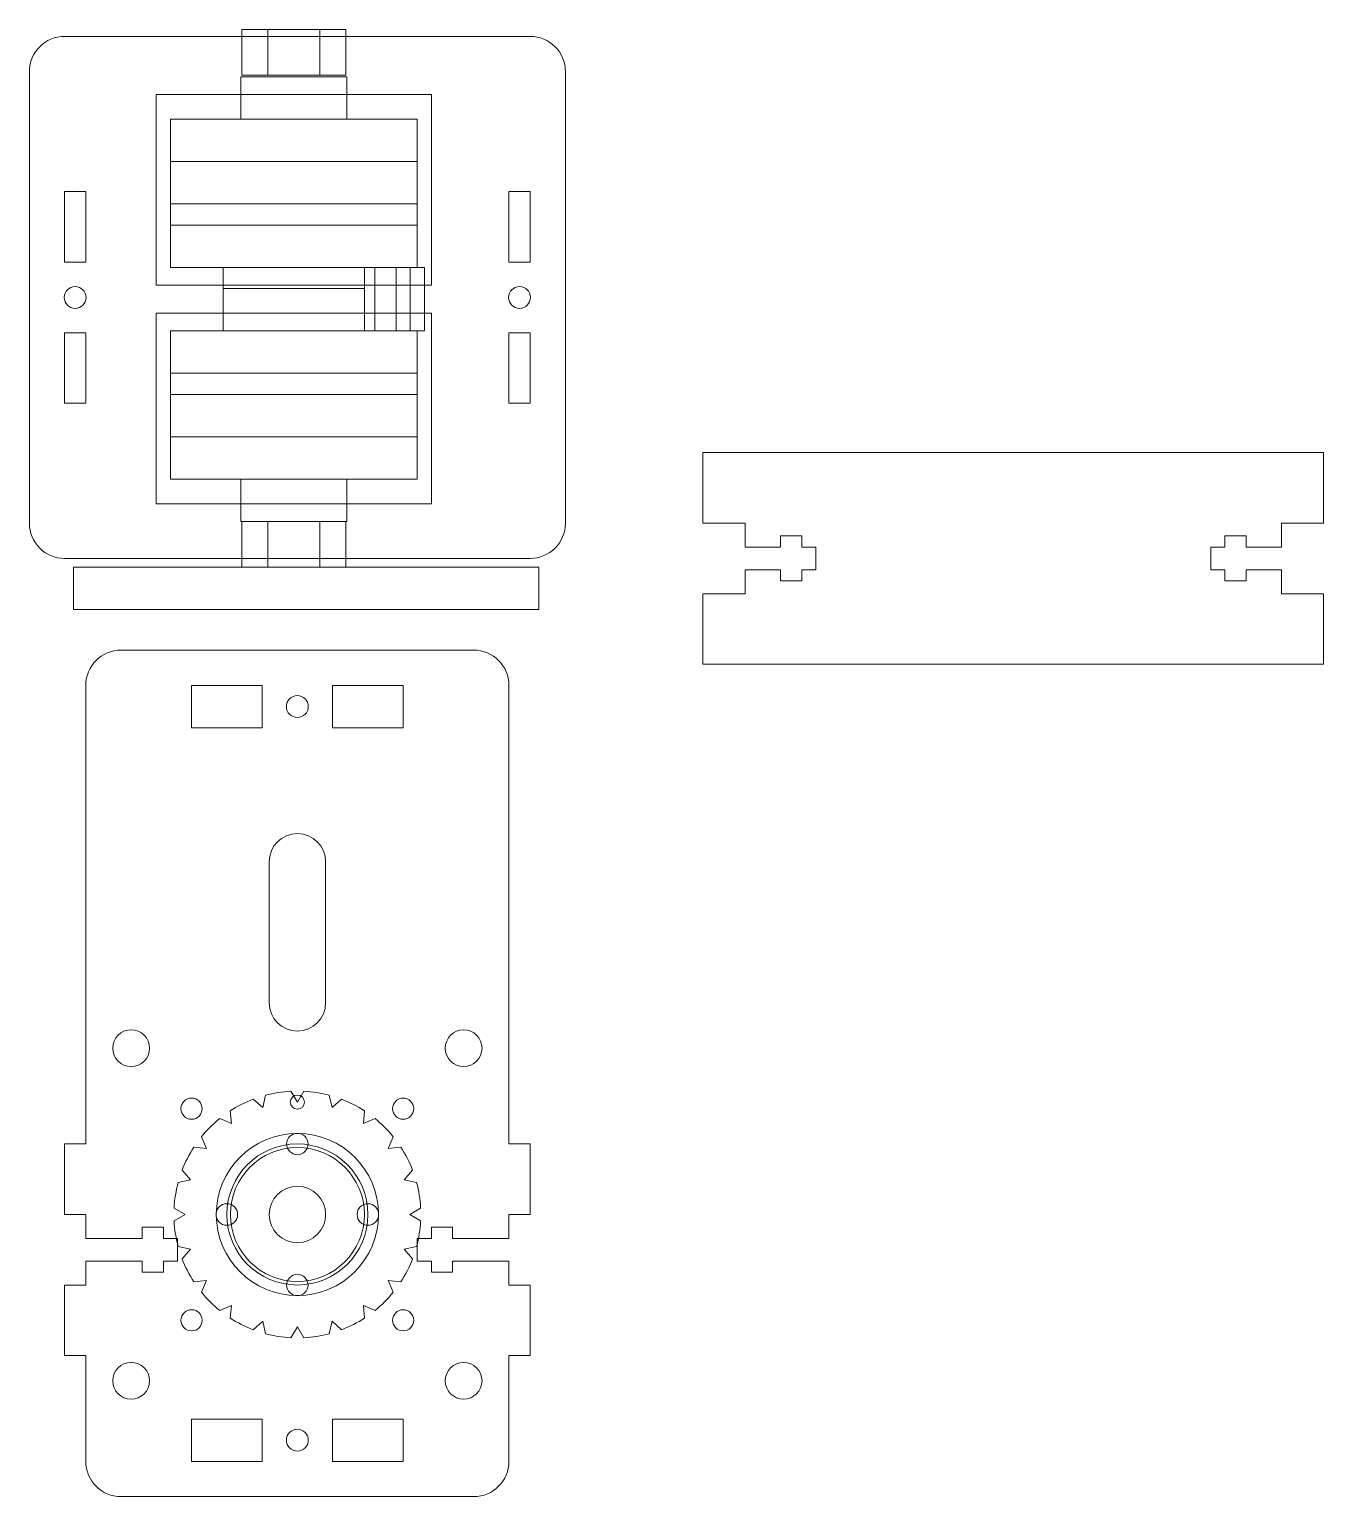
# Model space of a CAD drawing. Header units: centimetres. Extents: x -121 to 177, y -44 to 114.
# Drawn here: x 114.1 to 132.45, y 50.15 to 70.95 of the extents above; entities that cross this region are included whole.
import ezdxf

# ---------------------------------------------------------------- set-up
doc = ezdxf.new("R2010")
doc.units = ezdxf.units.CM
doc.header["$MEASUREMENT"] = 0
doc.layers.add('Layer 1', color=7, linetype='Continuous')

msp = doc.modelspace()

# ---------------------------------------------------------------- linework, layer by layer
at = {"layer": 'Layer 1', "color": 253, "lineweight": 18}
for points in [[(117.111, 70.3), (118.589, 70.3), (118.589, 70.95), (117.111, 70.95), (117.111, 70.3)], [(117.4805, 70.3), (118.2195, 70.3), (118.2195, 70.95), (117.4805, 70.95), (117.4805, 70.3)], [(117.111, 63.325), (118.589, 63.325), (118.589, 63.975), (117.111, 63.975), (117.111, 63.325)], [(117.4805, 63.325), (118.2195, 63.325), (118.2195, 63.975), (117.4805, 63.975), (117.4805, 63.325)]]:
    msp.add_lwpolyline(points, close=True, dxfattribs=at)
at = {"layer": 'Layer 1', "color": 1, "lineweight": 18}
for centre in [(115.543, 56.507), (120.257, 56.507), (115.543, 51.793), (120.257, 51.793)]:
    msp.add_ellipse(centre, major_axis=(0, 0.2605), ratio=1, dxfattribs=at)
at = {"layer": 'Layer 1', "lineweight": 20}
msp.add_ellipse((117.9, 55.74235), major_axis=(0, 0.1), ratio=1, dxfattribs=at)
at = {"layer": 'Layer 1', "color": 202, "lineweight": 20}
for centre, major_axis in [((117.9, 55.15), (0, 0.1525)), ((117.9, 54.15), (0, 0.4)), ((116.9, 54.15), (0, 0.1525)), ((118.9, 54.15), (0, 0.1525)), ((117.9, 53.15), (0, 0.1525))]:
    msp.add_ellipse(centre, major_axis=major_axis, ratio=1, dxfattribs=at)
at = {"layer": 'Layer 1', "lineweight": 18}
msp.add_open_spline([(114.1, 70.35), (114.1, 70.62609), (114.32391, 70.85), (114.6, 70.85), (114.6, 70.85), (114.6, 70.85), (121.2, 70.85), (121.2, 70.85), (121.2, 70.85), (121.47609, 70.85), (121.7, 70.62609), (121.7, 70.35), (121.7, 70.35), (121.7, 70.35), (121.7, 63.95), (121.7, 63.95), (121.7, 63.95), (121.7, 63.67391), (121.47609, 63.45), (121.2, 63.45), (121.2, 63.45), (121.2, 63.45), (114.6, 63.45), (114.6, 63.45), (114.6, 63.45), (114.32391, 63.45), (114.1, 63.67391), (114.1, 63.95), (114.1, 63.95), (114.1, 63.95), (114.1, 70.35), (114.1, 70.35)], degree=3, knots=[0, 0, 0, 0, 0.125, 0.125, 0.125, 0.125, 0.25, 0.25, 0.25, 0.25, 0.375, 0.375, 0.375, 0.375, 0.5, 0.5, 0.5, 0.5, 0.625, 0.625, 0.625, 0.625, 0.75, 0.75, 0.75, 0.75, 0.875, 0.875, 0.875, 0.875, 1, 1, 1, 1], dxfattribs=at)
at = {"layer": 'Layer 1', "color": 140, "lineweight": 20}
for points in [[(118.6, 70.275), (118.6, 70.275), (118.6, 69.675), (118.6, 69.675), (118.6, 69.675), (118.6, 69.675), (117.1, 69.675), (117.1, 69.675), (117.1, 69.675), (117.1, 69.675), (117.1, 70.275), (117.1, 70.275), (117.1, 70.275), (117.1, 70.275), (118.6, 70.275), (118.6, 70.275)], [(119.6, 69.075), (119.6, 69.075), (119.6, 69.675), (119.6, 69.675), (119.6, 69.675), (119.6, 69.675), (116.1, 69.675), (116.1, 69.675), (116.1, 69.675), (116.1, 69.675), (116.1, 69.075), (116.1, 69.075), (116.1, 69.075), (116.1, 69.075), (119.6, 69.075), (119.6, 69.075)], [(119.6, 68.475), (119.6, 68.475), (119.6, 69.075), (119.6, 69.075), (119.6, 69.075), (119.6, 69.075), (116.1, 69.075), (116.1, 69.075), (116.1, 69.075), (116.1, 69.075), (116.1, 68.475), (116.1, 68.475), (116.1, 68.475), (116.1, 68.475), (119.6, 68.475), (119.6, 68.475)], [(119.6, 68.175), (119.6, 68.175), (119.6, 68.475), (119.6, 68.475), (119.6, 68.475), (119.6, 68.475), (116.1, 68.475), (116.1, 68.475), (116.1, 68.475), (116.1, 68.475), (116.1, 68.175), (116.1, 68.175), (116.1, 68.175), (116.1, 68.175), (119.6, 68.175), (119.6, 68.175)], [(119.6, 67.575), (119.6, 67.575), (119.6, 68.175), (119.6, 68.175), (119.6, 68.175), (119.6, 68.175), (116.1, 68.175), (116.1, 68.175), (116.1, 68.175), (116.1, 68.175), (116.1, 67.575), (116.1, 67.575), (116.1, 67.575), (116.1, 67.575), (119.6, 67.575), (119.6, 67.575)], [(118.85, 67.575), (118.85, 67.575), (118.85, 67.275), (118.85, 67.275), (118.85, 67.275), (118.85, 67.275), (116.85, 67.275), (116.85, 67.275), (116.85, 67.275), (116.85, 67.275), (116.85, 67.575), (116.85, 67.575), (116.85, 67.575), (116.85, 67.575), (118.85, 67.575), (118.85, 67.575)], [(118.85, 67.275), (118.85, 67.275), (118.85, 66.675), (118.85, 66.675), (118.85, 66.675), (118.85, 66.675), (116.85, 66.675), (116.85, 66.675), (116.85, 66.675), (116.85, 66.675), (116.85, 67.275), (116.85, 67.275), (116.85, 67.275), (116.85, 67.275), (118.85, 67.275), (118.85, 67.275)], [(119.6, 66.675), (119.6, 66.675), (119.6, 66.075), (119.6, 66.075), (119.6, 66.075), (119.6, 66.075), (116.1, 66.075), (116.1, 66.075), (116.1, 66.075), (116.1, 66.075), (116.1, 66.675), (116.1, 66.675), (116.1, 66.675), (116.1, 66.675), (119.6, 66.675), (119.6, 66.675)], [(119.6, 66.075), (119.6, 66.075), (119.6, 65.775), (119.6, 65.775), (119.6, 65.775), (119.6, 65.775), (116.1, 65.775), (116.1, 65.775), (116.1, 65.775), (116.1, 65.775), (116.1, 66.075), (116.1, 66.075), (116.1, 66.075), (116.1, 66.075), (119.6, 66.075), (119.6, 66.075)], [(119.6, 65.775), (119.6, 65.775), (119.6, 65.175), (119.6, 65.175), (119.6, 65.175), (119.6, 65.175), (116.1, 65.175), (116.1, 65.175), (116.1, 65.175), (116.1, 65.175), (116.1, 65.775), (116.1, 65.775), (116.1, 65.775), (116.1, 65.775), (119.6, 65.775), (119.6, 65.775)], [(119.6, 65.175), (119.6, 65.175), (119.6, 64.575), (119.6, 64.575), (119.6, 64.575), (119.6, 64.575), (116.1, 64.575), (116.1, 64.575), (116.1, 64.575), (116.1, 64.575), (116.1, 65.175), (116.1, 65.175), (116.1, 65.175), (116.1, 65.175), (119.6, 65.175), (119.6, 65.175)], [(118.6, 64.575), (118.6, 64.575), (118.6, 63.975), (118.6, 63.975), (118.6, 63.975), (118.6, 63.975), (117.1, 63.975), (117.1, 63.975), (117.1, 63.975), (117.1, 63.975), (117.1, 64.575), (117.1, 64.575), (117.1, 64.575), (117.1, 64.575), (118.6, 64.575), (118.6, 64.575)]]:
    msp.add_open_spline(points, degree=3, knots=[0, 0, 0, 0, 0.25, 0.25, 0.25, 0.25, 0.5, 0.5, 0.5, 0.5, 0.75, 0.75, 0.75, 0.75, 1, 1, 1, 1], dxfattribs=at)
at = {"layer": 'Layer 1', "lineweight": 20}
for points in [[(115.9, 67.325), (115.9, 67.325), (119.8, 67.325), (119.8, 67.325), (119.8, 67.325), (119.8, 67.325), (119.8, 70.025), (119.8, 70.025), (119.8, 70.025), (119.8, 70.025), (115.9, 70.025), (115.9, 70.025), (115.9, 70.025), (115.9, 70.025), (115.9, 67.325), (115.9, 67.325)], [(119, 67.575), (119, 67.575), (119, 66.675), (119, 66.675), (119, 66.675), (119, 66.675), (119.3, 66.675), (119.3, 66.675), (119.3, 66.675), (119.3, 66.675), (119.3, 67.575), (119.3, 67.575), (119.3, 67.575), (119.3, 67.575), (119, 67.575), (119, 67.575)], [(115.9, 64.225), (115.9, 64.225), (119.8, 64.225), (119.8, 64.225), (119.8, 64.225), (119.8, 64.225), (119.8, 66.925), (119.8, 66.925), (119.8, 66.925), (119.8, 66.925), (115.9, 66.925), (115.9, 66.925), (115.9, 66.925), (115.9, 66.925), (115.9, 64.225), (115.9, 64.225)]]:
    msp.add_open_spline(points, degree=3, knots=[0, 0, 0, 0, 0.25, 0.25, 0.25, 0.25, 0.5, 0.5, 0.5, 0.5, 0.75, 0.75, 0.75, 0.75, 1, 1, 1, 1], dxfattribs=at)
at = {"layer": 'Layer 1', "lineweight": 9}
for points, knots in [([(114.6, 67.65), (114.6, 67.65), (114.6, 68.65), (114.6, 68.65), (114.6, 68.65), (114.6, 68.65), (114.9, 68.65), (114.9, 68.65), (114.9, 68.65), (114.9, 68.65), (114.9, 67.65), (114.9, 67.65), (114.9, 67.65), (114.9, 67.65), (114.6, 67.65), (114.6, 67.65)], [0, 0, 0, 0, 0.25, 0.25, 0.25, 0.25, 0.5, 0.5, 0.5, 0.5, 0.75, 0.75, 0.75, 0.75, 1, 1, 1, 1]), ([(120.9, 67.65), (120.9, 67.65), (120.9, 68.65), (120.9, 68.65), (120.9, 68.65), (120.9, 68.65), (121.2, 68.65), (121.2, 68.65), (121.2, 68.65), (121.2, 68.65), (121.2, 67.65), (121.2, 67.65), (121.2, 67.65), (121.2, 67.65), (120.9, 67.65), (120.9, 67.65)], [0, 0, 0, 0, 0.25, 0.25, 0.25, 0.25, 0.5, 0.5, 0.5, 0.5, 0.75, 0.75, 0.75, 0.75, 1, 1, 1, 1]), ([(114.595, 67.15), (114.595, 67.23559), (114.66441, 67.305), (114.75, 67.305), (114.75, 67.305), (114.83559, 67.305), (114.905, 67.23559), (114.905, 67.15), (114.905, 67.15), (114.905, 67.06441), (114.83559, 66.995), (114.75, 66.995), (114.75, 66.995), (114.66441, 66.995), (114.595, 67.06441), (114.595, 67.15)], [0, 0, 0, 0, 0.25, 0.25, 0.25, 0.25, 0.5, 0.5, 0.5, 0.5, 0.75, 0.75, 0.75, 0.75, 1, 1, 1, 1]), ([(120.895, 67.15), (120.895, 67.23559), (120.96441, 67.305), (121.05, 67.305), (121.05, 67.305), (121.13559, 67.305), (121.205, 67.23559), (121.205, 67.15), (121.205, 67.15), (121.205, 67.06441), (121.13559, 66.995), (121.05, 66.995), (121.05, 66.995), (120.96441, 66.995), (120.895, 67.06441), (120.895, 67.15)], [0, 0, 0, 0, 0.25, 0.25, 0.25, 0.25, 0.5, 0.5, 0.5, 0.5, 0.75, 0.75, 0.75, 0.75, 1, 1, 1, 1]), ([(114.6, 65.65), (114.6, 65.65), (114.6, 66.65), (114.6, 66.65), (114.6, 66.65), (114.6, 66.65), (114.9, 66.65), (114.9, 66.65), (114.9, 66.65), (114.9, 66.65), (114.9, 65.65), (114.9, 65.65), (114.9, 65.65), (114.9, 65.65), (114.6, 65.65), (114.6, 65.65)], [0, 0, 0, 0, 0.25, 0.25, 0.25, 0.25, 0.5, 0.5, 0.5, 0.5, 0.75, 0.75, 0.75, 0.75, 1, 1, 1, 1]), ([(120.9, 65.65), (120.9, 65.65), (120.9, 66.65), (120.9, 66.65), (120.9, 66.65), (120.9, 66.65), (121.2, 66.65), (121.2, 66.65), (121.2, 66.65), (121.2, 66.65), (121.2, 65.65), (121.2, 65.65), (121.2, 65.65), (121.2, 65.65), (120.9, 65.65), (120.9, 65.65)], [0, 0, 0, 0, 0.25, 0.25, 0.25, 0.25, 0.5, 0.5, 0.5, 0.5, 0.75, 0.75, 0.75, 0.75, 1, 1, 1, 1]), ([(131.85, 61.95), (131.85, 61.95), (132.45, 61.95), (132.45, 61.95), (132.45, 61.95), (132.45, 61.95), (132.45, 62.95), (132.45, 62.95), (132.45, 62.95), (132.45, 62.95), (131.85, 62.95), (131.85, 62.95), (131.85, 62.95), (131.85, 62.95), (131.85, 63.29), (131.85, 63.29), (131.85, 63.29), (131.85, 63.29), (131.35, 63.29), (131.35, 63.29), (131.35, 63.29), (131.35, 63.29), (131.35, 63.13), (131.35, 63.13), (131.35, 63.13), (131.35, 63.13), (131.05, 63.13), (131.05, 63.13), (131.05, 63.13), (131.05, 63.13), (131.05, 63.29), (131.05, 63.29), (131.05, 63.29), (131.05, 63.29), (130.85, 63.29), (130.85, 63.29), (130.85, 63.29), (130.85, 63.29), (130.85, 63.61), (130.85, 63.61), (130.85, 63.61), (130.85, 63.61), (131.05, 63.61), (131.05, 63.61), (131.05, 63.61), (131.05, 63.61), (131.05, 63.77), (131.05, 63.77), (131.05, 63.77), (131.05, 63.77), (131.35, 63.77), (131.35, 63.77), (131.35, 63.77), (131.35, 63.77), (131.35, 63.61), (131.35, 63.61), (131.35, 63.61), (131.35, 63.61), (131.85, 63.61), (131.85, 63.61), (131.85, 63.61), (131.85, 63.61), (131.85, 63.95), (131.85, 63.95), (131.85, 63.95), (131.85, 63.95), (132.45, 63.95), (132.45, 63.95), (132.45, 63.95), (132.45, 63.95), (132.45, 64.95), (132.45, 64.95), (132.45, 64.95), (132.45, 64.95), (131.85, 64.95), (131.85, 64.95), (131.85, 64.95), (131.85, 64.95), (124.25, 64.95), (124.25, 64.95), (124.25, 64.95), (124.25, 64.95), (123.65, 64.95), (123.65, 64.95), (123.65, 64.95), (123.65, 64.95), (123.65, 63.95), (123.65, 63.95), (123.65, 63.95), (123.65, 63.95), (124.25, 63.95), (124.25, 63.95), (124.25, 63.95), (124.25, 63.95), (124.25, 63.61), (124.25, 63.61), (124.25, 63.61), (124.25, 63.61), (124.75, 63.61), (124.75, 63.61), (124.75, 63.61), (124.75, 63.61), (124.75, 63.77), (124.75, 63.77), (124.75, 63.77), (124.75, 63.77), (125.05, 63.77), (125.05, 63.77), (125.05, 63.77), (125.05, 63.77), (125.05, 63.61), (125.05, 63.61), (125.05, 63.61), (125.05, 63.61), (125.25, 63.61), (125.25, 63.61), (125.25, 63.61), (125.25, 63.61), (125.25, 63.29), (125.25, 63.29), (125.25, 63.29), (125.25, 63.29), (125.05, 63.29), (125.05, 63.29), (125.05, 63.29), (125.05, 63.29), (125.05, 63.13), (125.05, 63.13), (125.05, 63.13), (125.05, 63.13), (124.75, 63.13), (124.75, 63.13), (124.75, 63.13), (124.75, 63.13), (124.75, 63.29), (124.75, 63.29), (124.75, 63.29), (124.75, 63.29), (124.25, 63.29), (124.25, 63.29), (124.25, 63.29), (124.25, 63.29), (124.25, 62.95), (124.25, 62.95), (124.25, 62.95), (124.25, 62.95), (123.65, 62.95), (123.65, 62.95), (123.65, 62.95), (123.65, 62.95), (123.65, 61.95), (123.65, 61.95), (123.65, 61.95), (123.65, 61.95), (124.25, 61.95), (124.25, 61.95), (124.25, 61.95), (124.25, 61.95), (131.85, 61.95), (131.85, 61.95)], [0, 0, 0, 0, 0.025, 0.025, 0.025, 0.025, 0.05, 0.05, 0.05, 0.05, 0.075, 0.075, 0.075, 0.075, 0.1, 0.1, 0.1, 0.1, 0.125, 0.125, 0.125, 0.125, 0.15, 0.15, 0.15, 0.15, 0.175, 0.175, 0.175, 0.175, 0.2, 0.2, 0.2, 0.2, 0.225, 0.225, 0.225, 0.225, 0.25, 0.25, 0.25, 0.25, 0.275, 0.275, 0.275, 0.275, 0.3, 0.3, 0.3, 0.3, 0.325, 0.325, 0.325, 0.325, 0.35, 0.35, 0.35, 0.35, 0.375, 0.375, 0.375, 0.375, 0.4, 0.4, 0.4, 0.4, 0.425, 0.425, 0.425, 0.425, 0.45, 0.45, 0.45, 0.45, 0.475, 0.475, 0.475, 0.475, 0.5, 0.5, 0.5, 0.5, 0.525, 0.525, 0.525, 0.525, 0.55, 0.55, 0.55, 0.55, 0.575, 0.575, 0.575, 0.575, 0.6, 0.6, 0.6, 0.6, 0.625, 0.625, 0.625, 0.625, 0.65, 0.65, 0.65, 0.65, 0.675, 0.675, 0.675, 0.675, 0.7, 0.7, 0.7, 0.7, 0.725, 0.725, 0.725, 0.725, 0.75, 0.75, 0.75, 0.75, 0.775, 0.775, 0.775, 0.775, 0.8, 0.8, 0.8, 0.8, 0.825, 0.825, 0.825, 0.825, 0.85, 0.85, 0.85, 0.85, 0.875, 0.875, 0.875, 0.875, 0.9, 0.9, 0.9, 0.9, 0.925, 0.925, 0.925, 0.925, 0.95, 0.95, 0.95, 0.95, 0.975, 0.975, 0.975, 0.975, 1, 1, 1, 1]), ([(114.9, 52.15), (114.9, 52.15), (114.6, 52.15), (114.6, 52.15), (114.6, 52.15), (114.6, 52.15), (114.6, 53.15), (114.6, 53.15), (114.6, 53.15), (114.6, 53.15), (114.9, 53.15), (114.9, 53.15), (114.9, 53.15), (114.9, 53.15), (114.9, 53.49), (114.9, 53.49), (114.9, 53.49), (114.9, 53.49), (115.7, 53.49), (115.7, 53.49), (115.7, 53.49), (115.7, 53.49), (115.7, 53.33), (115.7, 53.33), (115.7, 53.33), (115.7, 53.33), (116, 53.33), (116, 53.33), (116, 53.33), (116, 53.33), (116, 53.49), (116, 53.49), (116, 53.49), (116, 53.49), (116.2, 53.49), (116.2, 53.49), (116.2, 53.49), (116.2, 53.49), (116.2, 53.81), (116.2, 53.81), (116.2, 53.81), (116.2, 53.81), (116, 53.81), (116, 53.81), (116, 53.81), (116, 53.81), (116, 53.97), (116, 53.97), (116, 53.97), (116, 53.97), (115.7, 53.97), (115.7, 53.97), (115.7, 53.97), (115.7, 53.97), (115.7, 53.81), (115.7, 53.81), (115.7, 53.81), (115.7, 53.81), (114.9, 53.81), (114.9, 53.81), (114.9, 53.81), (114.9, 53.81), (114.9, 54.15), (114.9, 54.15), (114.9, 54.15), (114.9, 54.15), (114.6, 54.15), (114.6, 54.15), (114.6, 54.15), (114.6, 54.15), (114.6, 55.15), (114.6, 55.15), (114.6, 55.15), (114.6, 55.15), (114.9, 55.15), (114.9, 55.15), (114.9, 55.15), (114.9, 55.15), (114.9, 61.65), (114.9, 61.65), (114.9, 61.65), (114.9, 61.92609), (115.12391, 62.15), (115.4, 62.15), (115.4, 62.15), (115.4, 62.15), (120.4, 62.15), (120.4, 62.15), (120.4, 62.15), (120.67609, 62.15), (120.9, 61.92609), (120.9, 61.65), (120.9, 61.65), (120.9, 61.65), (120.9, 55.15), (120.9, 55.15), (120.9, 55.15), (120.9, 55.15), (121.2, 55.15), (121.2, 55.15), (121.2, 55.15), (121.2, 55.15), (121.2, 54.15), (121.2, 54.15), (121.2, 54.15), (121.2, 54.15), (120.9, 54.15), (120.9, 54.15), (120.9, 54.15), (120.9, 54.15), (120.9, 53.81), (120.9, 53.81), (120.9, 53.81), (120.9, 53.81), (120.1, 53.81), (120.1, 53.81), (120.1, 53.81), (120.1, 53.81), (120.1, 53.97), (120.1, 53.97), (120.1, 53.97), (120.1, 53.97), (119.8, 53.97), (119.8, 53.97), (119.8, 53.97), (119.8, 53.97), (119.8, 53.81), (119.8, 53.81), (119.8, 53.81), (119.8, 53.81), (119.6, 53.81), (119.6, 53.81), (119.6, 53.81), (119.6, 53.81), (119.6, 53.49), (119.6, 53.49), (119.6, 53.49), (119.6, 53.49), (119.8, 53.49), (119.8, 53.49), (119.8, 53.49), (119.8, 53.49), (119.8, 53.33), (119.8, 53.33), (119.8, 53.33), (119.8, 53.33), (120.1, 53.33), (120.1, 53.33), (120.1, 53.33), (120.1, 53.33), (120.1, 53.49), (120.1, 53.49), (120.1, 53.49), (120.1, 53.49), (120.9, 53.49), (120.9, 53.49), (120.9, 53.49), (120.9, 53.49), (120.9, 53.15), (120.9, 53.15), (120.9, 53.15), (120.9, 53.15), (121.2, 53.15), (121.2, 53.15), (121.2, 53.15), (121.2, 53.15), (121.2, 52.15), (121.2, 52.15), (121.2, 52.15), (121.2, 52.15), (120.9, 52.15), (120.9, 52.15), (120.9, 52.15), (120.9, 52.15), (120.9, 50.65), (120.9, 50.65), (120.9, 50.65), (120.9, 50.37391), (120.67609, 50.15), (120.4, 50.15), (120.4, 50.15), (120.4, 50.15), (115.4, 50.15), (115.4, 50.15), (115.4, 50.15), (115.12391, 50.15), (114.9, 50.37391), (114.9, 50.65), (114.9, 50.65), (114.9, 50.65), (114.9, 52.15), (114.9, 52.15)], [0, 0, 0, 0, 0.02083333, 0.02083333, 0.02083333, 0.02083333, 0.04166667, 0.04166667, 0.04166667, 0.04166667, 0.0625, 0.0625, 0.0625, 0.0625, 0.08333333, 0.08333333, 0.08333333, 0.08333333, 0.10416667, 0.10416667, 0.10416667, 0.10416667, 0.125, 0.125, 0.125, 0.125, 0.14583333, 0.14583333, 0.14583333, 0.14583333, 0.16666667, 0.16666667, 0.16666667, 0.16666667, 0.1875, 0.1875, 0.1875, 0.1875, 0.20833333, 0.20833333, 0.20833333, 0.20833333, 0.22916667, 0.22916667, 0.22916667, 0.22916667, 0.25, 0.25, 0.25, 0.25, 0.27083333, 0.27083333, 0.27083333, 0.27083333, 0.29166667, 0.29166667, 0.29166667, 0.29166667, 0.3125, 0.3125, 0.3125, 0.3125, 0.33333333, 0.33333333, 0.33333333, 0.33333333, 0.35416667, 0.35416667, 0.35416667, 0.35416667, 0.375, 0.375, 0.375, 0.375, 0.39583333, 0.39583333, 0.39583333, 0.39583333, 0.41666667, 0.41666667, 0.41666667, 0.41666667, 0.4375, 0.4375, 0.4375, 0.4375, 0.45833333, 0.45833333, 0.45833333, 0.45833333, 0.47916667, 0.47916667, 0.47916667, 0.47916667, 0.5, 0.5, 0.5, 0.5, 0.52083333, 0.52083333, 0.52083333, 0.52083333, 0.54166667, 0.54166667, 0.54166667, 0.54166667, 0.5625, 0.5625, 0.5625, 0.5625, 0.58333333, 0.58333333, 0.58333333, 0.58333333, 0.60416667, 0.60416667, 0.60416667, 0.60416667, 0.625, 0.625, 0.625, 0.625, 0.64583333, 0.64583333, 0.64583333, 0.64583333, 0.66666667, 0.66666667, 0.66666667, 0.66666667, 0.6875, 0.6875, 0.6875, 0.6875, 0.70833333, 0.70833333, 0.70833333, 0.70833333, 0.72916667, 0.72916667, 0.72916667, 0.72916667, 0.75, 0.75, 0.75, 0.75, 0.77083333, 0.77083333, 0.77083333, 0.77083333, 0.79166667, 0.79166667, 0.79166667, 0.79166667, 0.8125, 0.8125, 0.8125, 0.8125, 0.83333333, 0.83333333, 0.83333333, 0.83333333, 0.85416667, 0.85416667, 0.85416667, 0.85416667, 0.875, 0.875, 0.875, 0.875, 0.89583333, 0.89583333, 0.89583333, 0.89583333, 0.91666667, 0.91666667, 0.91666667, 0.91666667, 0.9375, 0.9375, 0.9375, 0.9375, 0.95833333, 0.95833333, 0.95833333, 0.95833333, 0.97916667, 0.97916667, 0.97916667, 0.97916667, 1, 1, 1, 1]), ([(116.4, 61.65), (116.4, 61.65), (117.4, 61.65), (117.4, 61.65), (117.4, 61.65), (117.4, 61.65), (117.4, 61.05), (117.4, 61.05), (117.4, 61.05), (117.4, 61.05), (116.4, 61.05), (116.4, 61.05), (116.4, 61.05), (116.4, 61.05), (116.4, 61.65), (116.4, 61.65)], [0, 0, 0, 0, 0.25, 0.25, 0.25, 0.25, 0.5, 0.5, 0.5, 0.5, 0.75, 0.75, 0.75, 0.75, 1, 1, 1, 1]), ([(118.4, 61.65), (118.4, 61.65), (119.4, 61.65), (119.4, 61.65), (119.4, 61.65), (119.4, 61.65), (119.4, 61.05), (119.4, 61.05), (119.4, 61.05), (119.4, 61.05), (118.4, 61.05), (118.4, 61.05), (118.4, 61.05), (118.4, 61.05), (118.4, 61.65), (118.4, 61.65)], [0, 0, 0, 0, 0.25, 0.25, 0.25, 0.25, 0.5, 0.5, 0.5, 0.5, 0.75, 0.75, 0.75, 0.75, 1, 1, 1, 1]), ([(117.9, 61.505), (117.98559, 61.505), (118.055, 61.43559), (118.055, 61.35), (118.055, 61.35), (118.055, 61.26441), (117.98559, 61.195), (117.9, 61.195), (117.9, 61.195), (117.81441, 61.195), (117.745, 61.26441), (117.745, 61.35), (117.745, 61.35), (117.745, 61.43559), (117.81441, 61.505), (117.9, 61.505)], [0, 0, 0, 0, 0.25, 0.25, 0.25, 0.25, 0.5, 0.5, 0.5, 0.5, 0.75, 0.75, 0.75, 0.75, 1, 1, 1, 1]), ([(116.4, 51.25), (116.4, 51.25), (117.4, 51.25), (117.4, 51.25), (117.4, 51.25), (117.4, 51.25), (117.4, 50.65), (117.4, 50.65), (117.4, 50.65), (117.4, 50.65), (116.4, 50.65), (116.4, 50.65), (116.4, 50.65), (116.4, 50.65), (116.4, 51.25), (116.4, 51.25)], [0, 0, 0, 0, 0.25, 0.25, 0.25, 0.25, 0.5, 0.5, 0.5, 0.5, 0.75, 0.75, 0.75, 0.75, 1, 1, 1, 1]), ([(118.4, 51.25), (118.4, 51.25), (119.4, 51.25), (119.4, 51.25), (119.4, 51.25), (119.4, 51.25), (119.4, 50.65), (119.4, 50.65), (119.4, 50.65), (119.4, 50.65), (118.4, 50.65), (118.4, 50.65), (118.4, 50.65), (118.4, 50.65), (118.4, 51.25), (118.4, 51.25)], [0, 0, 0, 0, 0.25, 0.25, 0.25, 0.25, 0.5, 0.5, 0.5, 0.5, 0.75, 0.75, 0.75, 0.75, 1, 1, 1, 1]), ([(117.9, 51.105), (117.98559, 51.105), (118.055, 51.03559), (118.055, 50.95), (118.055, 50.95), (118.055, 50.86441), (117.98559, 50.795), (117.9, 50.795), (117.9, 50.795), (117.81441, 50.795), (117.745, 50.86441), (117.745, 50.95), (117.745, 50.95), (117.745, 51.03559), (117.81441, 51.105), (117.9, 51.105)], [0, 0, 0, 0, 0.25, 0.25, 0.25, 0.25, 0.5, 0.5, 0.5, 0.5, 0.75, 0.75, 0.75, 0.75, 1, 1, 1, 1])]:
    msp.add_open_spline(points, degree=3, knots=knots, dxfattribs=at)
at = {"layer": 'Layer 1', "color": 5, "lineweight": 20}
msp.add_open_spline([(119.5, 67.575), (119.5, 67.575), (119.5, 66.675), (119.5, 66.675), (119.5, 66.675), (119.5, 66.675), (119.7, 66.675), (119.7, 66.675), (119.7, 66.675), (119.7, 66.675), (119.7, 67.575), (119.7, 67.575), (119.7, 67.575), (119.7, 67.575), (119.5, 67.575), (119.5, 67.575)], degree=3, knots=[0, 0, 0, 0, 0.25, 0.25, 0.25, 0.25, 0.5, 0.5, 0.5, 0.5, 0.75, 0.75, 0.75, 0.75, 1, 1, 1, 1], dxfattribs=at)
at = {"layer": 'Layer 1', "color": 202, "lineweight": 20}
for points, knots in [([(121.325, 63.325), (121.325, 63.325), (121.325, 62.725), (121.325, 62.725), (121.325, 62.725), (121.325, 62.725), (114.725, 62.725), (114.725, 62.725), (114.725, 62.725), (114.725, 62.725), (114.725, 63.325), (114.725, 63.325), (114.725, 63.325), (114.725, 63.325), (121.325, 63.325), (121.325, 63.325)], [0, 0, 0, 0, 0.25, 0.25, 0.25, 0.25, 0.5, 0.5, 0.5, 0.5, 0.75, 0.75, 0.75, 0.75, 1, 1, 1, 1]), ([(117.99157, 55.89762), (118.11595, 55.89121), (118.23687, 55.87179), (118.35304, 55.84071), (118.35304, 55.84071), (118.35304, 55.84071), (118.35296, 55.84041), (118.35296, 55.84041), (118.35296, 55.84041), (118.35296, 55.84041), (118.39206, 55.66441), (118.39206, 55.66441), (118.39206, 55.66441), (118.39206, 55.66441), (118.52716, 55.78381), (118.52716, 55.78381), (118.52716, 55.78381), (118.52716, 55.78381), (118.52727, 55.78409), (118.52727, 55.78409), (118.52727, 55.78409), (118.64223, 55.7399), (118.75134, 55.68392), (118.85314, 55.61763), (118.85314, 55.61763), (118.85314, 55.61763), (118.83596, 55.43824), (118.83596, 55.43824), (118.83596, 55.43824), (118.83596, 55.43824), (119.00109, 55.50993), (119.00109, 55.50993), (119.00109, 55.50993), (119.09611, 55.43287), (119.1829, 55.34608), (119.25993, 55.25104), (119.25993, 55.25104), (119.25993, 55.25104), (119.18824, 55.08596), (119.18824, 55.08596), (119.18824, 55.08596), (119.18824, 55.08596), (119.36757, 55.10314), (119.36757, 55.10314), (119.36757, 55.10314), (119.43384, 55.00132), (119.48984, 54.89221), (119.53401, 54.77723), (119.53401, 54.77723), (119.53401, 54.77723), (119.53381, 54.77715), (119.53381, 54.77715), (119.53381, 54.77715), (119.53381, 54.77715), (119.41441, 54.64206), (119.41441, 54.64206), (119.41441, 54.64206), (119.41441, 54.64206), (119.59042, 54.60295), (119.59042, 54.60295), (119.59042, 54.60295), (119.59042, 54.60295), (119.59067, 54.60302), (119.59067, 54.60302), (119.59067, 54.60302), (119.62173, 54.48684), (119.64118, 54.36591), (119.64759, 54.24155), (119.64759, 54.24155), (119.64759, 54.24155), (119.49235, 54.15), (119.49235, 54.15), (119.49235, 54.15), (119.49235, 54.15), (119.64764, 54.05842), (119.64764, 54.05842), (119.64764, 54.05842), (119.64122, 53.93405), (119.62181, 53.81312), (119.59074, 53.69695), (119.59074, 53.69695), (119.59074, 53.69695), (119.59041, 53.69704), (119.59041, 53.69704), (119.59041, 53.69704), (119.59041, 53.69704), (119.41441, 53.65794), (119.41441, 53.65794), (119.41441, 53.65794), (119.41441, 53.65794), (119.53381, 53.52284), (119.53381, 53.52284), (119.53381, 53.52284), (119.53381, 53.52284), (119.53414, 53.52271), (119.53414, 53.52271), (119.53414, 53.52271), (119.48996, 53.40775), (119.43402, 53.29862), (119.36775, 53.19682), (119.36775, 53.19682), (119.36775, 53.19682), (119.36771, 53.19685), (119.36771, 53.19685), (119.36771, 53.19685), (119.36771, 53.19685), (119.18824, 53.21404), (119.18824, 53.21404), (119.18824, 53.21404), (119.18824, 53.21404), (119.25997, 53.04882), (119.25997, 53.04882), (119.25997, 53.04882), (119.18295, 52.95382), (119.0962, 52.86703), (119.0012, 52.79001), (119.0012, 52.79001), (119.0012, 52.79001), (118.83596, 52.86176), (118.83596, 52.86176), (118.83596, 52.86176), (118.83596, 52.86176), (118.85315, 52.68229), (118.85315, 52.68229), (118.85315, 52.68229), (118.85315, 52.68229), (118.85316, 52.68228), (118.85316, 52.68228), (118.85316, 52.68228), (118.75135, 52.61602), (118.64225, 52.56003), (118.52728, 52.51586), (118.52728, 52.51586), (118.52728, 52.51586), (118.52715, 52.51619), (118.52715, 52.51619), (118.52715, 52.51619), (118.52715, 52.51619), (118.39206, 52.63559), (118.39206, 52.63559), (118.39206, 52.63559), (118.39206, 52.63559), (118.35295, 52.45958), (118.35295, 52.45958), (118.35295, 52.45958), (118.35295, 52.45958), (118.35301, 52.45937), (118.35301, 52.45937), (118.35301, 52.45937), (118.23683, 52.42831), (118.11593, 52.40879), (117.99156, 52.40238), (117.99156, 52.40238), (117.99156, 52.40238), (117.9, 52.55765), (117.9, 52.55765), (117.9, 52.55765), (117.9, 52.55765), (117.80842, 52.40236), (117.80842, 52.40236), (117.80842, 52.40236), (117.68405, 52.40878), (117.56312, 52.42819), (117.44695, 52.45926), (117.44695, 52.45926), (117.44695, 52.45926), (117.44704, 52.45959), (117.44704, 52.45959), (117.44704, 52.45959), (117.44704, 52.45959), (117.40794, 52.63559), (117.40794, 52.63559), (117.40794, 52.63559), (117.40794, 52.63559), (117.27284, 52.51619), (117.27284, 52.51619), (117.27284, 52.51619), (117.27284, 52.51619), (117.27271, 52.51586), (117.27271, 52.51586), (117.27271, 52.51586), (117.15775, 52.56004), (117.04862, 52.61598), (116.94682, 52.68225), (116.94682, 52.68225), (116.94682, 52.68225), (116.94685, 52.68229), (116.94685, 52.68229), (116.94685, 52.68229), (116.94685, 52.68229), (116.96404, 52.86176), (116.96404, 52.86176), (116.96404, 52.86176), (116.96404, 52.86176), (116.79882, 52.79003), (116.79882, 52.79003), (116.79882, 52.79003), (116.70382, 52.86705), (116.61703, 52.9538), (116.54001, 53.0488), (116.54001, 53.0488), (116.54001, 53.0488), (116.61176, 53.21404), (116.61176, 53.21404), (116.61176, 53.21404), (116.61176, 53.21404), (116.43229, 53.19685), (116.43229, 53.19685), (116.43229, 53.19685), (116.43229, 53.19685), (116.43228, 53.19684), (116.43228, 53.19684), (116.43228, 53.19684), (116.36602, 53.29865), (116.31003, 53.40775), (116.26586, 53.52272), (116.26586, 53.52272), (116.26586, 53.52272), (116.26619, 53.52285), (116.26619, 53.52285), (116.26619, 53.52285), (116.26619, 53.52285), (116.38559, 53.65794), (116.38559, 53.65794), (116.38559, 53.65794), (116.38559, 53.65794), (116.20958, 53.69705), (116.20958, 53.69705), (116.20958, 53.69705), (116.20958, 53.69705), (116.20937, 53.69699), (116.20937, 53.69699), (116.20937, 53.69699), (116.17831, 53.81317), (116.15879, 53.93407), (116.15238, 54.05844), (116.15238, 54.05844), (116.15238, 54.05844), (116.30765, 54.15), (116.30765, 54.15), (116.30765, 54.15), (116.30765, 54.15), (116.15236, 54.24158), (116.15236, 54.24158), (116.15236, 54.24158), (116.15878, 54.36595), (116.17819, 54.48688), (116.20926, 54.60305), (116.20926, 54.60305), (116.20926, 54.60305), (116.20959, 54.60296), (116.20959, 54.60296), (116.20959, 54.60296), (116.20959, 54.60296), (116.38559, 54.64206), (116.38559, 54.64206), (116.38559, 54.64206), (116.38559, 54.64206), (116.26619, 54.77716), (116.26619, 54.77716), (116.26619, 54.77716), (116.26619, 54.77716), (116.26586, 54.77729), (116.26586, 54.77729), (116.26586, 54.77729), (116.31004, 54.89225), (116.36598, 55.00138), (116.43225, 55.10318), (116.43225, 55.10318), (116.43225, 55.10318), (116.43229, 55.10315), (116.43229, 55.10315), (116.43229, 55.10315), (116.43229, 55.10315), (116.61176, 55.08596), (116.61176, 55.08596), (116.61176, 55.08596), (116.61176, 55.08596), (116.54003, 55.25118), (116.54003, 55.25118), (116.54003, 55.25118), (116.61705, 55.34618), (116.7038, 55.43297), (116.7988, 55.50999), (116.7988, 55.50999), (116.7988, 55.50999), (116.96404, 55.43824), (116.96404, 55.43824), (116.96404, 55.43824), (116.96404, 55.43824), (116.94685, 55.61771), (116.94685, 55.61771), (116.94685, 55.61771), (116.94685, 55.61771), (116.94684, 55.61772), (116.94684, 55.61772), (116.94684, 55.61772), (117.04865, 55.68398), (117.15775, 55.73997), (117.27272, 55.78414), (117.27272, 55.78414), (117.27272, 55.78414), (117.27285, 55.78381), (117.27285, 55.78381), (117.27285, 55.78381), (117.27285, 55.78381), (117.40794, 55.66441), (117.40794, 55.66441), (117.40794, 55.66441), (117.40794, 55.66441), (117.44705, 55.84042), (117.44705, 55.84042), (117.44705, 55.84042), (117.44705, 55.84042), (117.44699, 55.84063), (117.44699, 55.84063), (117.44699, 55.84063), (117.56317, 55.87169), (117.68407, 55.89121), (117.80844, 55.89762), (117.80844, 55.89762), (117.80844, 55.89762), (117.9, 55.74235), (117.9, 55.74235), (117.9, 55.74235), (117.9, 55.74235), (117.99157, 55.89762), (117.99157, 55.89762)], [0, 0, 0, 0, 0.01219512, 0.01219512, 0.01219512, 0.01219512, 0.02439024, 0.02439024, 0.02439024, 0.02439024, 0.03658537, 0.03658537, 0.03658537, 0.03658537, 0.04878049, 0.04878049, 0.04878049, 0.04878049, 0.06097561, 0.06097561, 0.06097561, 0.06097561, 0.07317073, 0.07317073, 0.07317073, 0.07317073, 0.08536585, 0.08536585, 0.08536585, 0.08536585, 0.09756098, 0.09756098, 0.09756098, 0.09756098, 0.1097561, 0.1097561, 0.1097561, 0.1097561, 0.12195122, 0.12195122, 0.12195122, 0.12195122, 0.13414634, 0.13414634, 0.13414634, 0.13414634, 0.14634146, 0.14634146, 0.14634146, 0.14634146, 0.15853659, 0.15853659, 0.15853659, 0.15853659, 0.17073171, 0.17073171, 0.17073171, 0.17073171, 0.18292683, 0.18292683, 0.18292683, 0.18292683, 0.19512195, 0.19512195, 0.19512195, 0.19512195, 0.20731707, 0.20731707, 0.20731707, 0.20731707, 0.2195122, 0.2195122, 0.2195122, 0.2195122, 0.23170732, 0.23170732, 0.23170732, 0.23170732, 0.24390244, 0.24390244, 0.24390244, 0.24390244, 0.25609756, 0.25609756, 0.25609756, 0.25609756, 0.26829268, 0.26829268, 0.26829268, 0.26829268, 0.2804878, 0.2804878, 0.2804878, 0.2804878, 0.29268293, 0.29268293, 0.29268293, 0.29268293, 0.30487805, 0.30487805, 0.30487805, 0.30487805, 0.31707317, 0.31707317, 0.31707317, 0.31707317, 0.32926829, 0.32926829, 0.32926829, 0.32926829, 0.34146341, 0.34146341, 0.34146341, 0.34146341, 0.35365854, 0.35365854, 0.35365854, 0.35365854, 0.36585366, 0.36585366, 0.36585366, 0.36585366, 0.37804878, 0.37804878, 0.37804878, 0.37804878, 0.3902439, 0.3902439, 0.3902439, 0.3902439, 0.40243902, 0.40243902, 0.40243902, 0.40243902, 0.41463415, 0.41463415, 0.41463415, 0.41463415, 0.42682927, 0.42682927, 0.42682927, 0.42682927, 0.43902439, 0.43902439, 0.43902439, 0.43902439, 0.45121951, 0.45121951, 0.45121951, 0.45121951, 0.46341463, 0.46341463, 0.46341463, 0.46341463, 0.47560976, 0.47560976, 0.47560976, 0.47560976, 0.48780488, 0.48780488, 0.48780488, 0.48780488, 0.5, 0.5, 0.5, 0.5, 0.51219512, 0.51219512, 0.51219512, 0.51219512, 0.52439024, 0.52439024, 0.52439024, 0.52439024, 0.53658537, 0.53658537, 0.53658537, 0.53658537, 0.54878049, 0.54878049, 0.54878049, 0.54878049, 0.56097561, 0.56097561, 0.56097561, 0.56097561, 0.57317073, 0.57317073, 0.57317073, 0.57317073, 0.58536585, 0.58536585, 0.58536585, 0.58536585, 0.59756098, 0.59756098, 0.59756098, 0.59756098, 0.6097561, 0.6097561, 0.6097561, 0.6097561, 0.62195122, 0.62195122, 0.62195122, 0.62195122, 0.63414634, 0.63414634, 0.63414634, 0.63414634, 0.64634146, 0.64634146, 0.64634146, 0.64634146, 0.65853659, 0.65853659, 0.65853659, 0.65853659, 0.67073171, 0.67073171, 0.67073171, 0.67073171, 0.68292683, 0.68292683, 0.68292683, 0.68292683, 0.69512195, 0.69512195, 0.69512195, 0.69512195, 0.70731707, 0.70731707, 0.70731707, 0.70731707, 0.7195122, 0.7195122, 0.7195122, 0.7195122, 0.73170732, 0.73170732, 0.73170732, 0.73170732, 0.74390244, 0.74390244, 0.74390244, 0.74390244, 0.75609756, 0.75609756, 0.75609756, 0.75609756, 0.76829268, 0.76829268, 0.76829268, 0.76829268, 0.7804878, 0.7804878, 0.7804878, 0.7804878, 0.79268293, 0.79268293, 0.79268293, 0.79268293, 0.80487805, 0.80487805, 0.80487805, 0.80487805, 0.81707317, 0.81707317, 0.81707317, 0.81707317, 0.82926829, 0.82926829, 0.82926829, 0.82926829, 0.84146341, 0.84146341, 0.84146341, 0.84146341, 0.85365854, 0.85365854, 0.85365854, 0.85365854, 0.86585366, 0.86585366, 0.86585366, 0.86585366, 0.87804878, 0.87804878, 0.87804878, 0.87804878, 0.8902439, 0.8902439, 0.8902439, 0.8902439, 0.90243902, 0.90243902, 0.90243902, 0.90243902, 0.91463415, 0.91463415, 0.91463415, 0.91463415, 0.92682927, 0.92682927, 0.92682927, 0.92682927, 0.93902439, 0.93902439, 0.93902439, 0.93902439, 0.95121951, 0.95121951, 0.95121951, 0.95121951, 0.96341463, 0.96341463, 0.96341463, 0.96341463, 0.97560976, 0.97560976, 0.97560976, 0.97560976, 0.98780488, 0.98780488, 0.98780488, 0.98780488, 1, 1, 1, 1])]:
    msp.add_open_spline(points, degree=3, knots=knots, dxfattribs=at)
at = {"layer": 'Layer 1', "color": 1, "lineweight": 18}
for points, knots in [([(118.3, 57.15), (118.3, 57.15), (118.3, 58.92912), (118.3, 59.15), (118.3, 59.15), (118.3, 59.37088), (118.12088, 59.55), (117.9, 59.55), (117.9, 59.55), (117.67912, 59.55), (117.5, 59.37088), (117.5, 59.15), (117.5, 59.15), (117.5, 58.92912), (117.5, 57.15), (117.5, 57.15), (117.5, 57.15), (117.5, 56.92912), (117.67912, 56.75), (117.9, 56.75), (117.9, 56.75), (118.12088, 56.75), (118.3, 56.92912), (118.3, 57.15)], [0, 0, 0, 0, 0.16666667, 0.16666667, 0.16666667, 0.16666667, 0.33333333, 0.33333333, 0.33333333, 0.33333333, 0.5, 0.5, 0.5, 0.5, 0.66666667, 0.66666667, 0.66666667, 0.66666667, 0.83333333, 0.83333333, 0.83333333, 0.83333333, 1, 1, 1, 1]), ([(116.4, 55.8), (116.48283, 55.8), (116.55, 55.73283), (116.55, 55.65), (116.55, 55.65), (116.55, 55.56717), (116.48283, 55.5), (116.4, 55.5), (116.4, 55.5), (116.31717, 55.5), (116.25, 55.56717), (116.25, 55.65), (116.25, 55.65), (116.25, 55.73283), (116.31717, 55.8), (116.4, 55.8)], [0, 0, 0, 0, 0.25, 0.25, 0.25, 0.25, 0.5, 0.5, 0.5, 0.5, 0.75, 0.75, 0.75, 0.75, 1, 1, 1, 1]), ([(119.4, 55.8), (119.48283, 55.8), (119.55, 55.73283), (119.55, 55.65), (119.55, 55.65), (119.55, 55.56717), (119.48283, 55.5), (119.4, 55.5), (119.4, 55.5), (119.31717, 55.5), (119.25, 55.56717), (119.25, 55.65), (119.25, 55.65), (119.25, 55.73283), (119.31717, 55.8), (119.4, 55.8)], [0, 0, 0, 0, 0.25, 0.25, 0.25, 0.25, 0.5, 0.5, 0.5, 0.5, 0.75, 0.75, 0.75, 0.75, 1, 1, 1, 1]), ([(117.9, 55.1), (118.42458, 55.1), (118.85, 54.67458), (118.85, 54.15), (118.85, 54.15), (118.85, 53.62542), (118.42458, 53.2), (117.9, 53.2), (117.9, 53.2), (117.37542, 53.2), (116.95, 53.62542), (116.95, 54.15), (116.95, 54.15), (116.95, 54.67458), (117.37542, 55.1), (117.9, 55.1)], [0, 0, 0, 0, 0.25, 0.25, 0.25, 0.25, 0.5, 0.5, 0.5, 0.5, 0.75, 0.75, 0.75, 0.75, 1, 1, 1, 1]), ([(116.4, 52.8), (116.48283, 52.8), (116.55, 52.73283), (116.55, 52.65), (116.55, 52.65), (116.55, 52.56717), (116.48283, 52.5), (116.4, 52.5), (116.4, 52.5), (116.31717, 52.5), (116.25, 52.56717), (116.25, 52.65), (116.25, 52.65), (116.25, 52.73283), (116.31717, 52.8), (116.4, 52.8)], [0, 0, 0, 0, 0.25, 0.25, 0.25, 0.25, 0.5, 0.5, 0.5, 0.5, 0.75, 0.75, 0.75, 0.75, 1, 1, 1, 1]), ([(119.4, 52.8), (119.48283, 52.8), (119.55, 52.73283), (119.55, 52.65), (119.55, 52.65), (119.55, 52.56717), (119.48283, 52.5), (119.4, 52.5), (119.4, 52.5), (119.31717, 52.5), (119.25, 52.56717), (119.25, 52.65), (119.25, 52.65), (119.25, 52.73283), (119.31717, 52.8), (119.4, 52.8)], [0, 0, 0, 0, 0.25, 0.25, 0.25, 0.25, 0.5, 0.5, 0.5, 0.5, 0.75, 0.75, 0.75, 0.75, 1, 1, 1, 1])]:
    msp.add_open_spline(points, degree=3, knots=knots, dxfattribs=at)
at = {"layer": 'Layer 1', "color": 5, "lineweight": 18}
msp.add_open_spline([(117.9, 55.3), (118.53502, 55.3), (119.05, 54.78502), (119.05, 54.15), (119.05, 54.15), (119.05, 53.51498), (118.53502, 53), (117.9, 53), (117.9, 53), (117.26498, 53), (116.75, 53.51498), (116.75, 54.15), (116.75, 54.15), (116.75, 54.78502), (117.26498, 55.3), (117.9, 55.3)], degree=3, knots=[0, 0, 0, 0, 0.25, 0.25, 0.25, 0.25, 0.5, 0.5, 0.5, 0.5, 0.75, 0.75, 0.75, 0.75, 1, 1, 1, 1], dxfattribs=at)
at = {"layer": 'Layer 1', "color": 140, "lineweight": 18}
msp.add_open_spline([(117.9, 55.15), (118.45219, 55.15), (118.9, 54.70219), (118.9, 54.15), (118.9, 54.15), (118.9, 53.59781), (118.45219, 53.15), (117.9, 53.15), (117.9, 53.15), (117.34781, 53.15), (116.9, 53.59781), (116.9, 54.15), (116.9, 54.15), (116.9, 54.70219), (117.34781, 55.15), (117.9, 55.15)], degree=3, knots=[0, 0, 0, 0, 0.25, 0.25, 0.25, 0.25, 0.5, 0.5, 0.5, 0.5, 0.75, 0.75, 0.75, 0.75, 1, 1, 1, 1], dxfattribs=at)

doc.saveas('drawing.dxf')
